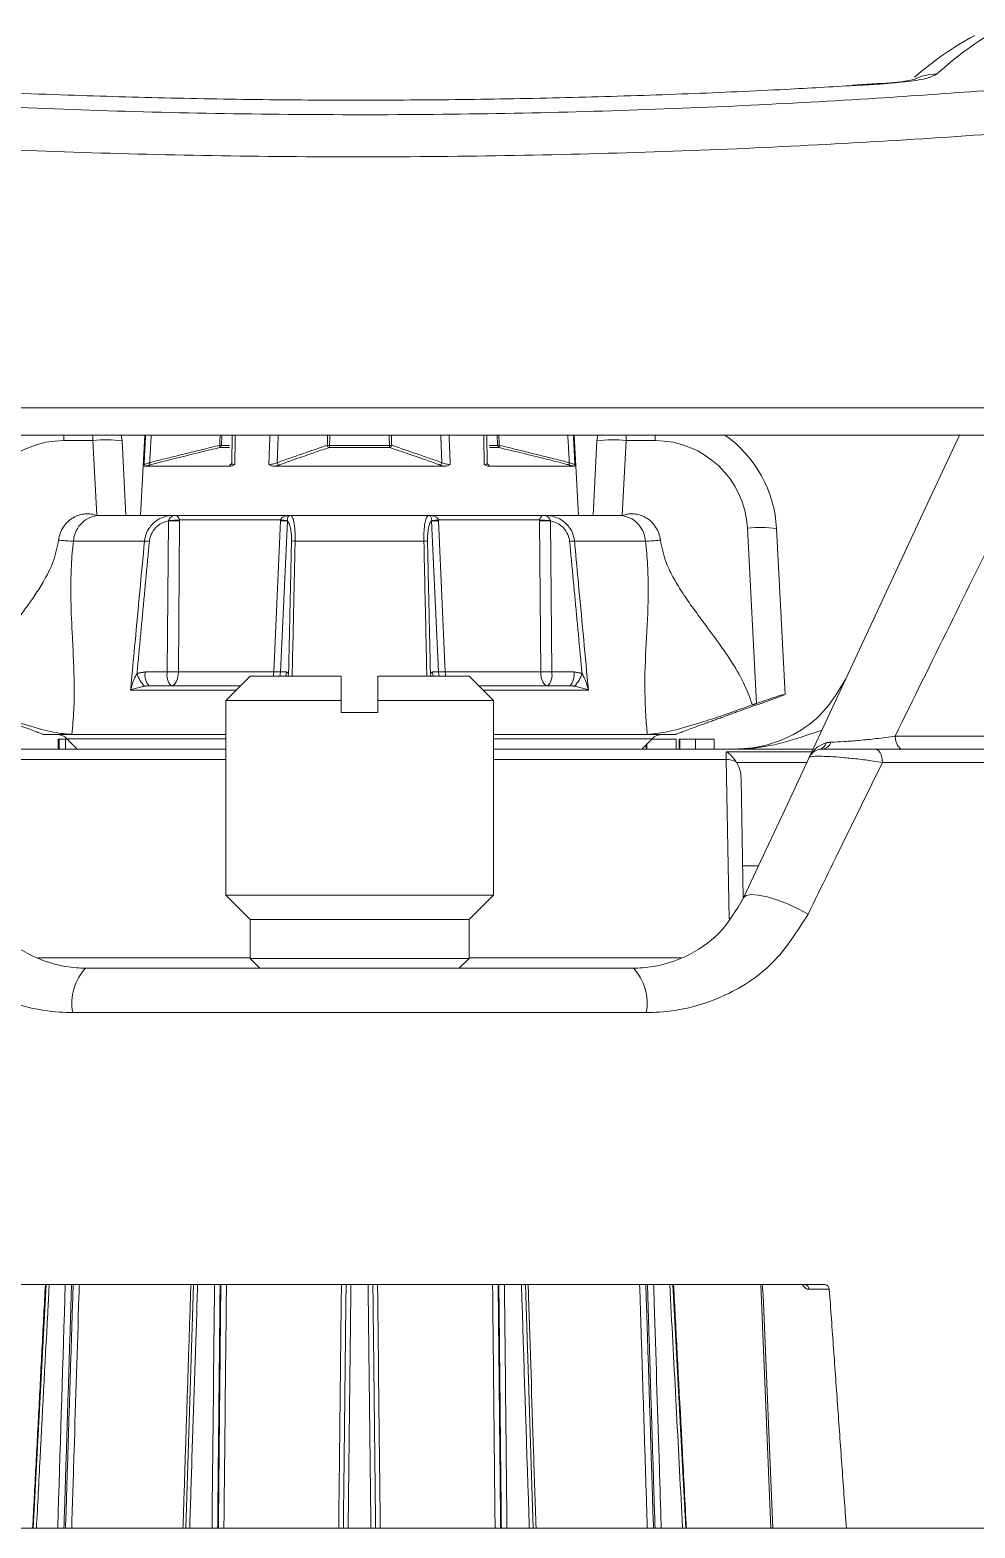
# Model space of a CAD drawing. Extents: x 2 to 136, y 1 to 99.
# Drawn here: x 56.519 to 58.461, y 96.263 to 99.34 of the extents above; entities that cross this region are included whole.
import ezdxf

# ---------------------------------------------------------------- set-up
doc = ezdxf.new("R2010")
doc.units = 0
doc.header["$MEASUREMENT"] = 0
doc.linetypes.add('SLD-Solid', pattern=[0])
doc.layers.add('OBJECT', color=7, linetype='CONTINUOUS')

msp = doc.modelspace()

# ---------------------------------------------------------------- linework, layer by layer
at = {"layer": 'OBJECT', "linetype": 'SLD-Solid', "lineweight": 15}
for p, q in [((58.2599, 99.2303), (58.2087, 99.2271)), ((58.2667, 99.2291), (58.26, 99.2297)), ((55.8463, 98.5643), (58.5474, 98.5643)), ((58.5242, 98.5082), (55.8695, 98.5082)), ((56.6744, 98.5082), (56.1346, 98.5082)), ((56.5889, 98.5082), (56.5889, 98.4968)), ((56.6484, 98.4968), (56.5889, 98.4968)), ((56.6484, 98.5082), (56.6484, 98.4968)), ((56.6565, 98.3428), (56.6484, 98.4968)), ((57.0626, 98.5082), (56.6744, 98.5082)), ((56.755, 98.5082), (56.7065, 98.5082)), ((56.7083, 98.4963), (56.7164, 98.3432)), ((56.755, 98.5082), (56.7464, 98.3432)), ((56.9347, 98.5082), (56.9338, 98.4502)), ((57.7193, 98.5082), (57.3311, 98.5082)), ((57.4589, 98.4502), (57.458, 98.5082)), ((57.6464, 98.3432), (57.6377, 98.5082)), ((57.6862, 98.5082), (57.6377, 98.5082)), ((57.6844, 98.4963), (57.6764, 98.3432)), ((58.2591, 98.5082), (57.7193, 98.5082)), ((57.7362, 98.3428), (57.7443, 98.4968)), ((57.7443, 98.5082), (57.7443, 98.4968)), ((57.7443, 98.4968), (57.8038, 98.4968)), ((57.8038, 98.5082), (57.8038, 98.4968)), ((58.303, 98.5082), (57.9469, 98.5082)), ((58.3967, 98.5082), (58.2951, 98.5082)), ((58.4692, 98.5082), (58.3301, 98.5082)), ((58.4291, 98.5082), (58.3838, 98.5082)), ((58.4291, 98.5082), (58.3967, 98.5082)), ((56.9293, 98.4823), (56.9091, 98.4823)), ((56.9127, 98.487), (56.9295, 98.487)), ((57.2586, 98.4823), (57.1341, 98.4823)), ((57.1348, 98.487), (57.2579, 98.487)), ((57.463, 98.487), (57.48, 98.487)), ((57.4836, 98.4823), (57.4636, 98.4823)), ((56.7547, 98.4441), (56.9307, 98.4441)), ((57.0203, 98.4441), (57.3724, 98.4441)), ((57.462, 98.4441), (57.638, 98.4441)), ((56.6635, 98.3432), (56.8106, 98.3432)), ((56.8106, 98.3432), (57.06, 98.3432)), ((57.06, 98.3432), (57.3327, 98.3432)), ((57.3327, 98.3432), (57.5822, 98.3432)), ((57.5822, 98.3432), (57.7293, 98.3432)), ((56.8013, 98.0216), (56.8036, 98.3321)), ((56.8264, 98.3321), (56.8241, 98.0216)), ((57.0342, 98.3337), (56.8263, 98.3337)), ((57.0201, 98.0216), (57.0341, 98.3321)), ((57.0481, 98.3321), (57.0341, 98.0216)), ((57.3586, 98.0216), (57.3446, 98.3321)), ((57.5664, 98.3337), (57.3585, 98.3337)), ((57.3586, 98.3321), (57.3726, 98.0216)), ((57.5687, 98.0216), (57.5664, 98.3321)), ((57.5891, 98.3321), (57.5914, 98.0216)), ((57.9936, 98.3168), (58.0124, 97.9569)), ((58.0714, 97.9751), (58.0535, 98.3163)), ((56.7546, 98.2905), (56.6083, 98.2905)), ((57.3287, 98.2905), (57.064, 98.2905)), ((57.7844, 98.2905), (57.6381, 98.2905)), ((56.7561, 98.0216), (56.8013, 98.0216)), ((57.0201, 98.0216), (56.8241, 98.0216)), ((56.9714, 98.0132), (56.9214, 97.9632)), ((56.9714, 98.0132), (57.1589, 98.0132)), ((57.0341, 98.0216), (57.0462, 98.0216)), ((57.2339, 98.0132), (57.4214, 98.0132)), ((57.3465, 98.0216), (57.3586, 98.0216)), ((57.5687, 98.0216), (57.3726, 98.0216)), ((57.4714, 97.9632), (57.4214, 98.0132)), ((57.5914, 98.0216), (57.6367, 98.0216)), ((56.9426, 97.9844), (56.7259, 97.9844)), ((56.7638, 97.9932), (56.9514, 97.9932)), ((57.4414, 97.9932), (57.6289, 97.9932)), ((57.6668, 97.9844), (57.4501, 97.9844)), ((58.0217, 97.957), (58.0677, 97.9737)), ((56.9214, 97.9632), (56.9214, 97.5632)), ((57.1589, 97.9632), (56.9214, 97.9632)), ((57.1589, 97.9632), (57.1589, 97.9382)), ((57.2339, 97.9382), (57.2339, 97.9632)), ((57.4714, 97.9632), (57.2339, 97.9632)), ((57.4714, 97.5632), (57.4714, 97.9632)), ((57.1589, 97.9382), (57.2339, 97.9382)), ((56.6053, 97.8932), (56.5464, 97.8932)), ((56.5774, 97.8832), (56.5774, 97.8632)), ((56.5789, 97.8832), (56.5774, 97.8832)), ((56.5921, 97.8832), (56.5789, 97.8832)), ((56.5789, 97.8832), (56.5789, 97.8632)), ((56.5921, 97.8832), (56.5921, 97.8632)), ((56.5964, 97.8832), (56.5921, 97.8832)), ((56.5951, 97.8844), (56.6164, 97.8632)), ((56.9214, 97.8844), (56.5951, 97.8844)), ((56.6053, 97.8932), (56.9214, 97.8932)), ((57.4714, 97.8932), (57.7874, 97.8932)), ((57.7976, 97.8844), (57.4714, 97.8844)), ((57.7764, 97.8632), (57.7976, 97.8844)), ((57.7874, 97.8932), (57.8464, 97.8932)), ((57.8468, 97.8832), (57.7964, 97.8832)), ((57.8468, 97.8832), (57.8468, 97.8632)), ((57.8534, 97.8832), (57.8534, 97.8632)), ((57.8547, 97.8832), (57.8534, 97.8832)), ((57.8547, 97.8832), (57.8547, 97.8632)), ((57.8866, 97.8832), (57.8866, 97.8632)), ((57.9249, 97.8832), (57.9249, 97.8632)), ((58.2971, 97.8895), (59.0422, 97.8895)), ((56.2643, 97.8632), (56.9214, 97.8632)), ((57.4714, 97.8632), (58.1284, 97.8632)), ((57.7778, 97.8647), (57.7778, 97.8632)), ((57.7858, 97.8726), (57.7858, 97.8632)), ((57.7871, 97.8739), (57.7871, 97.8632)), ((57.9499, 97.8632), (58.1284, 97.8632)), ((57.9499, 97.8632), (58.1284, 97.8632)), ((57.9499, 97.8632), (58.1284, 97.8632)), ((57.95, 97.8577), (58.1258, 97.8577)), ((58.2564, 97.8632), (59.0711, 97.8632)), ((56.9214, 97.8418), (56.4426, 97.8418)), ((57.9501, 97.8418), (57.4714, 97.8418)), ((57.9558, 97.5148), (57.9501, 97.8418)), ((58.1154, 97.8354), (57.9715, 97.8354)), ((59.1123, 97.8358), (58.2712, 97.8358)), ((57.9805, 97.8024), (57.9848, 97.556)), ((57.9836, 97.6232), (58.0164, 97.6232)), ((56.9214, 97.5632), (56.9714, 97.5132)), ((57.1964, 97.5632), (56.9214, 97.5632)), ((57.4714, 97.5632), (57.1964, 97.5632)), ((57.4214, 97.5132), (57.4714, 97.5632)), ((56.9714, 97.5132), (56.9714, 97.4332)), ((57.1964, 97.5132), (56.9714, 97.5132)), ((57.4214, 97.5132), (57.1964, 97.5132)), ((57.4214, 97.4332), (57.4214, 97.5132)), ((56.5355, 97.4346), (56.9714, 97.4346)), ((56.9714, 97.4332), (56.9914, 97.4132)), ((56.9714, 97.4332), (57.1964, 97.4332)), ((57.1964, 97.4332), (57.4214, 97.4332)), ((57.4014, 97.4132), (57.4214, 97.4332)), ((57.4214, 97.4346), (57.8572, 97.4346)), ((56.6335, 97.4132), (57.7593, 97.4132)), ((57.7857, 97.3219), (56.607, 97.3219)), ((56.2405, 96.7632), (58.1523, 96.7632)), ((56.5522, 96.7632), (56.5259, 96.2632)), ((56.8555, 96.7632), (56.8393, 96.2632)), ((57.5534, 96.2632), (57.5372, 96.7632)), ((57.8668, 96.2632), (57.8405, 96.7632)), ((58.021, 96.7632), (58.0419, 96.2632)), ((58.0259, 96.7421), (58.0459, 96.2632)), ((58.1618, 96.7535), (58.1199, 96.7535)), ((56.1959, 96.2632), (56.9885, 96.2632)), ((57.011, 96.2632), (57.0184, 96.2632)), ((57.3743, 96.2632), (57.0184, 96.2632)), ((57.3743, 96.2632), (57.3817, 96.2632)), ((57.4042, 96.2632), (58.1969, 96.2632)), ((58.1969, 96.2632), (58.1908, 96.2632)), ((58.4992, 96.2632), (58.1969, 96.2632))]:
    msp.add_line(p, q, dxfattribs=at)
at = {"layer": 'OBJECT', "linetype": 'SLD-Solid', "lineweight": 15, "flags": 128}
for points in [[(58.2798, 99.2312), (58.2796, 99.2311), (58.26, 99.2299)], [(56.7065, 98.5082), (56.7067, 98.5076), (56.7083, 98.4963)], [(57.6862, 98.5082), (57.686, 98.5076), (57.6844, 98.4963)], [(58.1203, 97.8459), (58.2333, 98.0881), (58.3389, 98.3147), (58.4291, 98.5082)], [(56.9336, 98.4502), (56.9337, 98.4492), (56.9332, 98.4482), (56.9329, 98.4479), (56.933, 98.4479)], [(57.4597, 98.4479), (57.4598, 98.4479), (57.4594, 98.4484), (57.4589, 98.4499), (57.459, 98.4502)], [(56.8241, 98.0216), (56.8236, 98.016), (56.8227, 98.0106), (56.8213, 98.0057), (56.8194, 98.0014), (56.8172, 97.9979), (56.8146, 97.9953), (56.8119, 97.9937), (56.8091, 97.9932)], [(57.0193, 98.0132), (57.0197, 98.016), (57.0201, 98.0216)], [(57.0325, 98.0132), (57.0333, 98.016), (57.0341, 98.0216)], [(57.0446, 98.0132), (57.0454, 98.016), (57.0462, 98.0216)], [(57.0493, 98.0132), (57.0496, 98.014), (57.0506, 98.0186)], [(57.3421, 98.0186), (57.3431, 98.014), (57.3434, 98.0132)], [(57.3465, 98.0216), (57.3473, 98.016), (57.3481, 98.0132)], [(57.3586, 98.0216), (57.3594, 98.016), (57.3602, 98.0132)], [(57.3726, 98.0216), (57.373, 98.016), (57.3734, 98.0132)], [(57.5836, 97.9932), (57.5808, 97.9937), (57.5781, 97.9953), (57.5755, 97.9979), (57.5733, 98.0014), (57.5714, 98.0057), (57.57, 98.0106), (57.5691, 98.016), (57.5687, 98.0216)], [(58.0677, 97.9737), (58.0697, 97.9745), (58.0709, 97.9749), (58.0714, 97.9751)], [(58.2971, 97.8895), (58.2977, 97.8842), (58.2988, 97.8792), (58.3003, 97.8747), (58.3022, 97.8707), (58.3045, 97.8675), (58.3071, 97.8651), (58.3098, 97.8637), (58.3126, 97.8632)], [(57.9501, 97.8418), (57.9501, 97.8481), (57.95, 97.8534), (57.95, 97.8577)], [(58.2564, 97.8632), (58.2591, 97.8627), (58.2617, 97.8611), (58.2642, 97.8587), (58.2664, 97.8553), (58.2682, 97.8512), (58.2697, 97.8465), (58.2707, 97.8413), (58.2712, 97.8358)], [(57.9858, 97.5575), (58.0314, 97.6553), (58.0763, 97.7514), (58.1203, 97.8459)], [(57.9858, 97.5575), (57.9912, 97.5622), (58.0014, 97.5641), (58.0159, 97.5633), (58.0339, 97.5597), (58.0543, 97.5536), (58.076, 97.5452), (58.0977, 97.5352), (58.1182, 97.524)]]:
    msp.add_lwpolyline(points, dxfattribs=at)
at = {"layer": 'OBJECT', "linetype": 'SLD-Solid', "lineweight": 15}
for centre, radius, start, end in [((58.7658, 98.7586), 0.6467, 118.0984, 131.5112), ((58.2651, 99.561), 0.3302, 272.5588, 282.9724), ((58.3806, 99.1514), 0.0978, 88.9709, 115.5907), ((56.5889, 98.3068), 0.19, 90, 177), ((56.6762, 98.2502), 0.2482, 82.5677, 96.4326), ((57.7165, 98.2502), 0.2482, 83.5674, 97.4323), ((57.8038, 98.3068), 0.19, 3, 90), ((57.8038, 98.3032), 0.25, 3, 55.0848), ((56.9023, 98.3141), 0.1732, 86.5865, 87.7589), ((56.9027, 98.4847), 0.00684, 339.5746, 20.9099), ((56.9077, 98.4871), 0.00495, 286.8197, 358.9979), ((57.1358, 98.4877), 0.00561, 185.227, 252.085), ((57.1376, 98.6227), 0.1358, 266.8592, 268.813), ((57.1245, 98.4863), 0.0103, 337.4977, 3.8789), ((57.2551, 98.6227), 0.1358, 271.187, 273.1408), ((57.2682, 98.4863), 0.0103, 176.1211, 202.5023), ((57.2569, 98.4877), 0.00561, 287.915, 354.773), ((57.4904, 98.3141), 0.1732, 92.2411, 93.4135), ((57.485, 98.4871), 0.00495, 181.0021, 253.1803), ((57.49, 98.4847), 0.00684, 159.0901, 200.4254), ((56.7594, 98.4491), 0.00629, 338.2779, 23.4505), ((56.93, 98.4512), 0.00444, 275.2915, 312.2269), ((57.0327, 98.4521), 0.0056, 185.8631, 254.623), ((57.36, 98.4521), 0.0056, 285.377, 354.1369), ((57.4627, 98.4512), 0.00444, 226.8191, 264.7026), ((57.6333, 98.4491), 0.00629, 156.5495, 201.7221), ((56.8158, 98.3533), 0.0101, 268.8588, 271.6824), ((57.5769, 98.3533), 0.0101, 268.3176, 271.1412), ((56.815, 98.8307), 0.4987, 268.694, 271.306), ((56.7982, 98.67), 0.3374, 270.965, 274.786), ((57.0411, 98.5097), 0.1777, 267.7486, 272.2514), ((57.1074, 99.1443), 0.8138, 264.8413, 265.8172), ((57.3516, 98.5097), 0.1777, 267.7486, 272.2514), ((57.2853, 99.1443), 0.8138, 274.1828, 275.1587), ((57.5945, 98.67), 0.3374, 265.214, 269.035), ((57.5777, 98.8307), 0.4987, 268.694, 271.306), ((58.0214, 98.0702), 0.2481, 82.5653, 96.435), ((56.7524, 98.1888), 0.1017, 83.1836, 88.7644), ((57.0628, 98.2629), 0.0277, 87.5352, 103.1106), ((57.3299, 98.2629), 0.0277, 76.8894, 92.4648), ((57.6403, 98.1888), 0.1017, 91.2356, 96.8164), ((56.793, 98.0332), 0.0558, 195.0831, 226.8157), ((56.789, 98.0153), 0.0335, 169.1584, 221.3534), ((56.8342, 98.0153), 0.0335, 169.158, 221.3537), ((56.8127, 98.5194), 0.4979, 268.692, 271.308), ((57.0271, 98.1989), 0.1774, 267.7452, 272.2548), ((57.3656, 98.1989), 0.1774, 267.7452, 272.2548), ((57.58, 98.5194), 0.4979, 268.692, 271.308), ((57.5585, 98.0153), 0.0335, 318.6463, 10.842), ((57.6038, 98.0153), 0.0335, 318.6466, 10.8416), ((57.5997, 98.0332), 0.0558, 313.1843, 344.9169), ((56.5739, 97.8632), 0.03, 45, 90), ((57.8188, 97.8632), 0.03, 90, 135), ((58.1475, 97.8332), 0.03, 101.1652, 155), ((58.1367, 97.8812), 0.0193, 284.9305, 344.7023), ((58.1462, 97.8828), 0.0197, 276.6553, 344.1153), ((57.9512, 97.8017), 0.0401, 61.0809, 91.5769), ((56.7107, 97.3413), 0.1055, 137.0584, 190.5899), ((57.682, 97.3413), 0.1055, 349.4101, 42.9416), ((58.1106, 96.7539), 0.00936, 357.7642, 85.7584)]:
    msp.add_arc(centre, radius, start, end, dxfattribs=at)
for centre, major_axis, ratio, start_param, end_param in [((56.5245, 82.0062), (2.1689, 17.375), 0.120232, 0.085393, 0.139261), ((57.9505, 97.8019), (-0.0008, 0.0477), 0.62936, 4.712775, 5.481253)]:
    msp.add_ellipse(centre, major_axis=major_axis, ratio=ratio, start_param=start_param, end_param=end_param, dxfattribs=at)
for points, knots in [([(55.7052, 99.2328), (55.7892, 99.2257), (55.9576, 99.2114), (56.2304, 99.1935), (56.5141, 99.1792), (56.8072, 99.1698), (57.1053, 99.1655), (57.4034, 99.1664), (57.6975, 99.1728), (57.9843, 99.184), (58.2458, 99.1985), (58.4816, 99.2151), (58.6195, 99.2269), (58.6885, 99.2328)], [0, 0, 0, 0, 0.094108, 0.188508, 0.282606, 0.376776, 0.471253, 0.56542, 0.658464, 0.751806, 0.844857, 0.922428, 1, 1, 1, 1]), ([(58.2667, 99.2291), (58.2864, 99.2306), (58.3258, 99.2337), (58.367, 99.2411), (58.3773, 99.2465), (58.3824, 99.2492)], [0, 0, 0, 0, 0.337926, 0.67584, 1, 1, 1, 1]), ([(58.214, 99.2261), (58.167, 99.2234), (58.0556, 99.2169), (57.8704, 99.2087), (57.6611, 99.2018), (57.4482, 99.1974), (57.2355, 99.1956), (57.0226, 99.1964), (56.8089, 99.1999), (56.586, 99.2063), (56.3782, 99.2148), (56.2464, 99.2224), (56.1908, 99.2256)], [0, 0, 0, 0, 0.073735, 0.174905, 0.279004, 0.383102, 0.484278, 0.585454, 0.689583, 0.793713, 0.912817, 1, 1, 1, 1]), ([(58.7431, 99.1459), (58.6552, 99.1387), (58.4793, 99.1244), (58.1944, 99.1065), (57.8982, 99.0923), (57.5924, 99.0831), (57.2816, 99.0789), (56.9707, 99.08), (56.664, 99.0866), (56.365, 99.098), (56.0962, 99.1126), (55.8572, 99.1288), (55.7195, 99.1402), (55.6507, 99.1459)], [0, 0, 0, 0, 0.094729, 0.189754, 0.284474, 0.379253, 0.474339, 0.569114, 0.662863, 0.756911, 0.850666, 0.925332, 1, 1, 1, 1]), ([(56.7537, 98.4478), (56.7541, 98.4565), (56.7552, 98.4767), (56.7563, 98.4968), (56.7569, 98.5082)], [0, 0, 0, 0, 0.435694, 1, 1, 1, 1]), ([(57.0099, 98.4478), (57.0103, 98.4565), (57.0111, 98.4767), (57.0118, 98.4968), (57.0123, 98.5082)], [0, 0, 0, 0, 0.435694, 1, 1, 1, 1]), ([(57.1616, 98.5082), (57.1605, 98.5082), (57.1581, 98.5082), (57.1399, 98.5082), (57.113, 98.5082), (57.0854, 98.5082), (57.0682, 98.5082), (57.0626, 98.5082)], [0, 0, 0, 0, 0.224518, 0.449077, 0.672569, 0.894408, 1, 1, 1, 1]), ([(57.3311, 98.5082), (57.3195, 98.5082), (57.2962, 98.5082), (57.2659, 98.5082), (57.2437, 98.5082), (57.2333, 98.5082), (57.2324, 98.5082), (57.2321, 98.5082)], [0, 0, 0, 0, 0.22061, 0.441204, 0.6623, 0.88484, 1, 1, 1, 1]), ([(57.2579, 98.487), (57.2578, 98.4903), (57.2576, 98.4974), (57.2574, 98.5044), (57.2573, 98.5082)], [0, 0, 0, 0, 0.471252, 1, 1, 1, 1]), ([(57.4526, 98.4478), (57.4525, 98.4565), (57.4522, 98.4767), (57.4519, 98.4968), (57.4517, 98.5082)], [0, 0, 0, 0, 0.435694, 1, 1, 1, 1]), ([(57.48, 98.487), (57.4799, 98.4903), (57.4796, 98.4974), (57.4794, 98.5044), (57.4792, 98.5082)], [0, 0, 0, 0, 0.471252, 1, 1, 1, 1]), ([(58.3301, 98.5082), (58.3181, 98.5082), (58.2938, 98.5082), (58.2708, 98.5082), (58.2591, 98.5082)], [0, 0, 0, 0, 0.49412, 1, 1, 1, 1]), ([(58.5956, 98.4944), (58.5697, 98.4421), (58.5085, 98.3182), (58.409, 98.1166), (58.3344, 97.9653), (58.2971, 97.8895)], [0, 0, 0, 0, 0.267535, 0.633326, 1, 1, 1, 1]), ([(56.9091, 98.4823), (56.906, 98.4816), (56.8902, 98.4779), (56.8422, 98.4663), (56.7974, 98.4549), (56.7653, 98.4467)], [0, 0, 0, 0, 0.065601, 0.328015, 1, 1, 1, 1]), ([(57.1341, 98.4823), (57.1318, 98.4816), (57.1205, 98.4779), (57.0862, 98.4663), (57.0543, 98.4549), (57.0313, 98.4467)], [0, 0, 0, 0, 0.065602, 0.328015, 1, 1, 1, 1]), ([(57.3615, 98.4467), (57.3592, 98.4475), (57.348, 98.4516), (57.3138, 98.4638), (57.2817, 98.4746), (57.2586, 98.4823)], [0, 0, 0, 0, 0.065603, 0.328016, 1, 1, 1, 1]), ([(57.6274, 98.4467), (57.6243, 98.4475), (57.6086, 98.4516), (57.5607, 98.4638), (57.5158, 98.4746), (57.4836, 98.4823)], [0, 0, 0, 0, 0.065604, 0.328016, 1, 1, 1, 1]), ([(56.7537, 98.4478), (56.7538, 98.4478), (56.7542, 98.4479), (56.7563, 98.4485), (56.7598, 98.4497), (56.7631, 98.4508), (56.7649, 98.4515), (56.7652, 98.4516)], [0, 0, 0, 0, 0.164479, 0.417758, 0.679381, 0.954768, 1, 1, 1, 1]), ([(56.7547, 98.4441), (56.7545, 98.4443), (56.7541, 98.4447), (56.7538, 98.4466), (56.7537, 98.4477), (56.7537, 98.4478)], [0, 0, 0, 0, 0.417922, 0.98707, 1, 1, 1, 1]), ([(56.7653, 98.4467), (56.7649, 98.4466), (56.7624, 98.446), (56.7585, 98.445), (56.7558, 98.4444), (56.7547, 98.4441)], [0, 0, 0, 0, 0.086622, 0.616352, 1, 1, 1, 1]), ([(56.9307, 98.4441), (56.9305, 98.4442), (56.9296, 98.4447), (56.9293, 98.4456), (56.9301, 98.4464), (56.9304, 98.4467)], [0, 0, 0, 0, 0.165829, 0.685381, 1, 1, 1, 1]), ([(56.9304, 98.4467), (56.9313, 98.4475), (56.9324, 98.4485), (56.9335, 98.4495), (56.9337, 98.4497)], [0, 0, 0, 0, 0.819039, 1, 1, 1, 1]), ([(56.9401, 98.4478), (56.9401, 98.4477), (56.9384, 98.4466), (56.9353, 98.4447), (56.9321, 98.4443), (56.9307, 98.4441)], [0, 0, 0, 0, 0.012924, 0.582055, 1, 1, 1, 1]), ([(56.9339, 98.4502), (56.934, 98.4498), (56.934, 98.449), (56.9358, 98.4481), (56.9382, 98.4478), (56.9398, 98.4478), (56.9401, 98.4478)], [0, 0, 0, 0, 0.262461, 0.597154, 0.925255, 1, 1, 1, 1]), ([(57.0099, 98.4478), (57.0109, 98.4478), (57.0134, 98.4479), (57.0178, 98.4485), (57.0226, 98.4497), (57.0256, 98.4508), (57.027, 98.4515), (57.0272, 98.4516)], [0, 0, 0, 0, 0.164481, 0.417754, 0.679386, 0.954769, 1, 1, 1, 1]), ([(57.0203, 98.4441), (57.0187, 98.4443), (57.0151, 98.4447), (57.0118, 98.4466), (57.01, 98.4477), (57.0099, 98.4478)], [0, 0, 0, 0, 0.417945, 0.987083, 1, 1, 1, 1]), ([(57.0313, 98.4467), (57.031, 98.4466), (57.0292, 98.446), (57.0256, 98.445), (57.0219, 98.4444), (57.0203, 98.4441)], [0, 0, 0, 0, 0.086632, 0.616355, 1, 1, 1, 1]), ([(57.3724, 98.4441), (57.3708, 98.4444), (57.3671, 98.445), (57.3635, 98.446), (57.3617, 98.4466), (57.3615, 98.4467)], [0, 0, 0, 0, 0.383645, 0.913368, 1, 1, 1, 1]), ([(57.3655, 98.4516), (57.3657, 98.4515), (57.3671, 98.4508), (57.3701, 98.4497), (57.3749, 98.4485), (57.3793, 98.4479), (57.3818, 98.4478), (57.3828, 98.4478)], [0, 0, 0, 0, 0.045231, 0.320614, 0.582246, 0.835519, 1, 1, 1, 1]), ([(57.3828, 98.4478), (57.3828, 98.4477), (57.3809, 98.4466), (57.3776, 98.4447), (57.374, 98.4443), (57.3724, 98.4441)], [0, 0, 0, 0, 0.012917, 0.582055, 1, 1, 1, 1]), ([(57.4526, 98.4478), (57.4534, 98.4478), (57.4555, 98.4479), (57.4579, 98.4485), (57.4591, 98.4494), (57.4588, 98.4501), (57.4588, 98.4502)], [0, 0, 0, 0, 0.204135, 0.558391, 0.929637, 1, 1, 1, 1]), ([(57.462, 98.4441), (57.4606, 98.4443), (57.4574, 98.4447), (57.4543, 98.4466), (57.4526, 98.4477), (57.4526, 98.4478)], [0, 0, 0, 0, 0.417945, 0.987076, 1, 1, 1, 1]), ([(57.4623, 98.4467), (57.4628, 98.4462), (57.4636, 98.4452), (57.4625, 98.4444), (57.462, 98.4441)], [0, 0, 0, 0, 0.552194, 1, 1, 1, 1]), ([(57.638, 98.4441), (57.6369, 98.4444), (57.6342, 98.445), (57.6303, 98.446), (57.6278, 98.4466), (57.6274, 98.4467)], [0, 0, 0, 0, 0.383648, 0.913378, 1, 1, 1, 1]), ([(57.6275, 98.4516), (57.6278, 98.4515), (57.6296, 98.4508), (57.6329, 98.4497), (57.6364, 98.4485), (57.6385, 98.4479), (57.6389, 98.4478), (57.639, 98.4478)], [0, 0, 0, 0, 0.045232, 0.320619, 0.582242, 0.835521, 1, 1, 1, 1]), ([(57.639, 98.4478), (57.639, 98.4477), (57.6389, 98.4466), (57.6387, 98.4447), (57.6382, 98.4443), (57.638, 98.4441)], [0, 0, 0, 0, 0.01293, 0.582078, 1, 1, 1, 1]), ([(56.578, 98.2924), (56.5789, 98.2971), (56.5806, 98.3067), (56.5873, 98.3195), (56.5964, 98.3304), (56.6075, 98.3387), (56.6198, 98.3443), (56.6324, 98.3466), (56.645, 98.3465), (56.6527, 98.344), (56.6565, 98.3428)], [0, 0, 0, 0, 0.134539, 0.269903, 0.400285, 0.530276, 0.653313, 0.775196, 0.888139, 1, 1, 1, 1]), ([(56.6565, 98.3428), (56.6499, 98.3412), (56.6373, 98.3381), (56.6223, 98.3253), (56.6119, 98.3092), (56.6095, 98.2966), (56.6083, 98.2905)], [0, 0, 0, 0, 0.279795, 0.528307, 0.773253, 1, 1, 1, 1]), ([(56.7546, 98.2905), (56.7549, 98.2928), (56.7561, 98.3019), (56.763, 98.3178), (56.7793, 98.3343), (56.7983, 98.342), (56.8109, 98.3432), (56.8153, 98.3432), (56.8156, 98.3432)], [0, 0, 0, 0, 0.07621, 0.30172, 0.561177, 0.846481, 0.991698, 1, 1, 1, 1]), ([(56.8039, 98.3326), (56.8044, 98.3336), (56.8056, 98.336), (56.8082, 98.3392), (56.8113, 98.3419), (56.8139, 98.3429), (56.8156, 98.3431), (56.8159, 98.3432), (56.8159, 98.3432), (56.8159, 98.3432), (56.8158, 98.3432), (56.8158, 98.3432), (56.8157, 98.3432), (56.8156, 98.3432), (56.8156, 98.3432)], [0, 0, 0, 0, 0.153506, 0.380159, 0.626294, 0.875657, 0.967794, 0.976808, 0.980962, 0.984132, 0.987396, 0.990545, 0.996552, 1, 1, 1, 1]), ([(56.8148, 98.3432), (56.8138, 98.3432), (56.8123, 98.3432), (56.8109, 98.3432), (56.8106, 98.3432)], [0, 0, 0, 0, 0.740635, 1, 1, 1, 1]), ([(56.8106, 98.3432), (56.8109, 98.3432), (56.8127, 98.3432), (56.8146, 98.3432), (56.8161, 98.3432)], [0, 0, 0, 0, 0.18601, 1, 1, 1, 1]), ([(56.8161, 98.3432), (56.8162, 98.3432), (56.8165, 98.3432), (56.8169, 98.3432), (56.8178, 98.3432), (56.8193, 98.343), (56.8214, 98.342), (56.8236, 98.3397), (56.8254, 98.3369), (56.8261, 98.3346), (56.8263, 98.3337)], [0, 0, 0, 0, 0.020892, 0.038907, 0.075404, 0.191559, 0.449115, 0.682571, 0.877733, 1, 1, 1, 1]), ([(57.0342, 98.3337), (57.0346, 98.3346), (57.0356, 98.3369), (57.0391, 98.3397), (57.044, 98.342), (57.0487, 98.343), (57.052, 98.3432), (57.0533, 98.3432), (57.0539, 98.3432), (57.0541, 98.3432), (57.0543, 98.3432)], [0, 0, 0, 0, 0.12227, 0.317429, 0.550882, 0.808433, 0.924594, 0.96109, 0.979104, 1, 1, 1, 1]), ([(57.054, 98.3432), (57.0539, 98.3432), (57.0539, 98.3432), (57.0538, 98.3432), (57.0537, 98.3432), (57.0536, 98.3432), (57.0535, 98.3432), (57.0532, 98.3432), (57.0525, 98.3431), (57.051, 98.3424), (57.0492, 98.3401), (57.0481, 98.3364), (57.048, 98.3336), (57.048, 98.3326)], [0, 0, 0, 0, 0.006253, 0.010875, 0.014165, 0.017467, 0.021804, 0.032031, 0.073939, 0.240402, 0.56958, 0.838899, 1, 1, 1, 1]), ([(57.054, 98.3432), (57.054, 98.3432), (57.0549, 98.3432), (57.0573, 98.342), (57.0608, 98.3343), (57.0635, 98.3178), (57.0642, 98.3019), (57.0641, 98.2928), (57.064, 98.2905)], [0, 0, 0, 0, 0.008302, 0.15352, 0.438824, 0.698281, 0.92379, 1, 1, 1, 1]), ([(57.06, 98.3432), (57.0595, 98.3432), (57.0576, 98.3432), (57.0556, 98.3432), (57.0541, 98.3432)], [0, 0, 0, 0, 0.226272, 1, 1, 1, 1]), ([(57.0543, 98.3432), (57.0558, 98.3432), (57.0577, 98.3432), (57.0596, 98.3432), (57.06, 98.3432)], [0, 0, 0, 0, 0.813965, 1, 1, 1, 1]), ([(57.3287, 98.2905), (57.3287, 98.2965), (57.3286, 98.3086), (57.3301, 98.324), (57.3326, 98.3358), (57.3356, 98.342), (57.3378, 98.3432), (57.3387, 98.3432), (57.3388, 98.3432)], [0, 0, 0, 0, 0.200873, 0.400023, 0.605989, 0.832569, 0.991709, 1, 1, 1, 1]), ([(57.3386, 98.3432), (57.3371, 98.3432), (57.3351, 98.3432), (57.3332, 98.3432), (57.3327, 98.3432)], [0, 0, 0, 0, 0.773755, 1, 1, 1, 1]), ([(57.3327, 98.3432), (57.3331, 98.3432), (57.335, 98.3432), (57.3369, 98.3432), (57.3384, 98.3432)], [0, 0, 0, 0, 0.186035, 1, 1, 1, 1]), ([(57.3384, 98.3432), (57.3386, 98.3432), (57.3388, 98.3432), (57.3394, 98.3432), (57.3407, 98.3432), (57.344, 98.343), (57.3487, 98.342), (57.3536, 98.3397), (57.3571, 98.3369), (57.3581, 98.3346), (57.3585, 98.3337)], [0, 0, 0, 0, 0.020896, 0.03891, 0.075406, 0.191567, 0.449118, 0.682571, 0.87773, 1, 1, 1, 1]), ([(57.3447, 98.3326), (57.3447, 98.3336), (57.3447, 98.336), (57.3438, 98.3392), (57.3423, 98.3419), (57.3407, 98.3429), (57.3398, 98.3431), (57.3392, 98.3432), (57.3391, 98.3432), (57.3391, 98.3432), (57.339, 98.3432), (57.3389, 98.3432), (57.3388, 98.3432), (57.3388, 98.3432), (57.3388, 98.3432)], [0, 0, 0, 0, 0.153507, 0.380158, 0.626289, 0.875661, 0.967793, 0.976809, 0.980956, 0.984134, 0.9874, 0.990543, 0.996551, 1, 1, 1, 1]), ([(57.5664, 98.3337), (57.5666, 98.3346), (57.5673, 98.3369), (57.5691, 98.3397), (57.5713, 98.342), (57.5734, 98.343), (57.5749, 98.3432), (57.5758, 98.3432), (57.5762, 98.3432), (57.5765, 98.3432), (57.5766, 98.3432)], [0, 0, 0, 0, 0.122267, 0.317429, 0.550885, 0.808441, 0.924596, 0.961093, 0.979108, 1, 1, 1, 1]), ([(57.5766, 98.3432), (57.5781, 98.3432), (57.58, 98.3432), (57.5818, 98.3432), (57.5822, 98.3432)], [0, 0, 0, 0, 0.81399, 1, 1, 1, 1]), ([(57.5771, 98.3432), (57.5771, 98.3432), (57.577, 98.3432), (57.5769, 98.3432), (57.5768, 98.3432), (57.5768, 98.3432), (57.5768, 98.3432), (57.5769, 98.3432), (57.5779, 98.3431), (57.5803, 98.3424), (57.5838, 98.3401), (57.5869, 98.3364), (57.5883, 98.3336), (57.5888, 98.3326)], [0, 0, 0, 0, 0.006249, 0.010876, 0.014164, 0.01747, 0.021798, 0.032029, 0.07394, 0.240392, 0.569577, 0.8389, 1, 1, 1, 1]), ([(57.5771, 98.3432), (57.5774, 98.3432), (57.5818, 98.3432), (57.5944, 98.342), (57.6134, 98.3343), (57.6297, 98.3178), (57.6366, 98.3019), (57.6378, 98.2928), (57.6381, 98.2905)], [0, 0, 0, 0, 0.008302, 0.153519, 0.438823, 0.69828, 0.92379, 1, 1, 1, 1]), ([(57.5822, 98.3432), (57.5818, 98.3432), (57.5804, 98.3432), (57.5789, 98.3432), (57.5779, 98.3432)], [0, 0, 0, 0, 0.259365, 1, 1, 1, 1]), ([(57.7362, 98.3428), (57.7401, 98.344), (57.7478, 98.3465), (57.7603, 98.3466), (57.773, 98.3442), (57.7853, 98.3386), (57.7964, 98.3304), (57.8054, 98.3194), (57.8121, 98.3066), (57.8138, 98.2971), (57.8147, 98.2924)], [0, 0, 0, 0, 0.112477, 0.225057, 0.347499, 0.470284, 0.600653, 0.730921, 0.866005, 1, 1, 1, 1]), ([(57.7844, 98.2905), (57.7832, 98.2964), (57.7808, 98.3092), (57.7705, 98.3251), (57.7554, 98.3381), (57.743, 98.3411), (57.7362, 98.3428)], [0, 0, 0, 0, 0.221256, 0.475946, 0.713882, 1, 1, 1, 1]), ([(56.8036, 98.3321), (56.7976, 98.3301), (56.7854, 98.326), (56.7718, 98.3126), (56.7658, 98.2993), (56.7647, 98.2917), (56.7645, 98.2898)], [0, 0, 0, 0, 0.31159, 0.631939, 0.907256, 1, 1, 1, 1]), ([(57.0566, 98.2898), (57.0566, 98.2917), (57.0567, 98.2993), (57.0557, 98.3126), (57.0527, 98.326), (57.0496, 98.3301), (57.0481, 98.3321)], [0, 0, 0, 0, 0.092744, 0.368059, 0.68841, 1, 1, 1, 1]), ([(57.3446, 98.3321), (57.3434, 98.3306), (57.3409, 98.3274), (57.3381, 98.3177), (57.3362, 98.3049), (57.3362, 98.2949), (57.3361, 98.2898)], [0, 0, 0, 0, 0.255732, 0.511066, 0.755323, 1, 1, 1, 1]), ([(57.6282, 98.2898), (57.628, 98.2917), (57.6269, 98.2993), (57.6209, 98.3126), (57.6073, 98.326), (57.5951, 98.3301), (57.5891, 98.3321)], [0, 0, 0, 0, 0.092744, 0.368061, 0.68841, 1, 1, 1, 1]), ([(56.3887, 97.9539), (56.396, 97.9726), (56.4114, 98.0122), (56.4477, 98.0673), (56.4823, 98.114), (56.5099, 98.1513), (56.5294, 98.1789), (56.5491, 98.2103), (56.5688, 98.2472), (56.575, 98.2776), (56.578, 98.2924)], [0, 0, 0, 0, 0.15382, 0.32546, 0.503781, 0.600006, 0.681858, 0.763121, 0.884544, 1, 1, 1, 1]), ([(56.6083, 98.2905), (56.6073, 98.2904), (56.6051, 98.2902), (56.5978, 98.2906), (56.5884, 98.2913), (56.5814, 98.292), (56.578, 98.2924)], [0, 0, 0, 0, 0.242682, 0.499999, 0.757312, 1, 1, 1, 1]), ([(56.6083, 98.2905), (56.6075, 98.2824), (56.6058, 98.2655), (56.6031, 98.2242), (56.6027, 98.1663), (56.6058, 98.1016), (56.6088, 98.0428), (56.6103, 97.9931), (56.6099, 97.9439), (56.6068, 97.91), (56.6053, 97.8932)], [0, 0, 0, 0, 0.057193, 0.119846, 0.300985, 0.506489, 0.64207, 0.760177, 0.881304, 1, 1, 1, 1]), ([(56.7259, 97.9844), (56.7265, 97.991), (56.7296, 98.0241), (56.7392, 98.1261), (56.7481, 98.2215), (56.7546, 98.2905)], [0, 0, 0, 0, 0.064852, 0.324259, 1, 1, 1, 1]), ([(57.064, 98.2905), (57.0639, 98.2839), (57.0632, 98.2508), (57.0612, 98.1584), (57.0593, 98.0725), (57.058, 98.0132)], [0, 0, 0, 0, 0.071581, 0.357911, 1, 1, 1, 1]), ([(57.3347, 98.0132), (57.3342, 98.0367), (57.3322, 98.1291), (57.3302, 98.2215), (57.3287, 98.2905)], [0, 0, 0, 0, 0.254125, 1, 1, 1, 1]), ([(57.6381, 98.2905), (57.6387, 98.2839), (57.6418, 98.2508), (57.6514, 98.1488), (57.6604, 98.0533), (57.6668, 97.9844)], [0, 0, 0, 0, 0.06485, 0.324257, 1, 1, 1, 1]), ([(57.7874, 97.8932), (57.7852, 97.927), (57.7805, 97.9966), (57.7869, 98.0942), (57.7902, 98.1732), (57.7891, 98.2392), (57.7859, 98.2737), (57.7844, 98.2905)], [0, 0, 0, 0, 0.239384, 0.493146, 0.754611, 0.880288, 1, 1, 1, 1]), ([(57.7844, 98.2905), (57.7854, 98.2904), (57.7876, 98.2902), (57.7949, 98.2906), (57.8043, 98.2913), (57.8113, 98.292), (57.8147, 98.2924)], [0, 0, 0, 0, 0.242682, 0.499999, 0.757312, 1, 1, 1, 1]), ([(57.8147, 98.2924), (57.8177, 98.2776), (57.823, 98.2514), (57.8402, 98.2165), (57.8586, 98.1859), (57.8803, 98.1546), (57.906, 98.1198), (57.9347, 98.0815), (57.9634, 98.0394), (57.9879, 97.9974), (57.9989, 97.9676), (58.004, 97.9539)], [0, 0, 0, 0, 0.115434, 0.204199, 0.296296, 0.390312, 0.496176, 0.628006, 0.757037, 0.887489, 1, 1, 1, 1]), ([(56.7259, 97.9844), (56.7259, 97.9845), (56.727, 97.9887), (56.7297, 97.9974), (56.7339, 98.009), (56.7376, 98.0159), (56.7391, 98.0186)], [0, 0, 0, 0, 0.007064, 0.358604, 0.745841, 1, 1, 1, 1]), ([(57.1589, 98.0132), (57.1589, 98.013), (57.1589, 97.9963), (57.1589, 97.9796), (57.1589, 97.9632)], [0, 0, 0, 0, 0.013757, 1, 1, 1, 1]), ([(57.6537, 98.0186), (57.6551, 98.0159), (57.6588, 98.009), (57.663, 97.9974), (57.6657, 97.9887), (57.6668, 97.9845), (57.6668, 97.9844)], [0, 0, 0, 0, 0.254159, 0.641396, 0.992936, 1, 1, 1, 1]), ([(57.9691, 97.8632), (57.9811, 97.8637), (58.0227, 97.8655), (58.0856, 97.8877), (58.1522, 97.9348), (58.1813, 97.9835), (58.1957, 98.0075)], [0, 0, 0, 0, 0.130798, 0.454343, 0.731133, 1, 1, 1, 1]), ([(56.7548, 97.9924), (56.7519, 97.9918), (56.7449, 97.9904), (56.7354, 97.9876), (56.7289, 97.9855), (56.7259, 97.9844), (56.7259, 97.9844)], [0, 0, 0, 0, 0.259142, 0.645711, 0.99312, 1, 1, 1, 1]), ([(57.6668, 97.9844), (57.6668, 97.9844), (57.6638, 97.9855), (57.6573, 97.9876), (57.6479, 97.9904), (57.6408, 97.9918), (57.638, 97.9924)], [0, 0, 0, 0, 0.00688, 0.354289, 0.740858, 1, 1, 1, 1]), ([(58.0676, 97.9751), (58.0647, 97.9742), (58.0588, 97.9726), (58.0432, 97.9676), (58.0271, 97.9621), (58.0165, 97.9583), (58.0124, 97.9569)], [0, 0, 0, 0, 0.272659, 0.546139, 0.8274, 1, 1, 1, 1]), ([(56.6053, 97.8932), (56.5937, 97.8941), (56.5706, 97.8961), (56.5173, 97.9104), (56.4559, 97.9301), (56.4111, 97.9459), (56.3887, 97.9539)], [0, 0, 0, 0, 0.249468, 0.499319, 0.749167, 1, 1, 1, 1]), ([(58.004, 97.9539), (57.9817, 97.946), (57.9371, 97.9302), (57.8757, 97.9105), (57.8222, 97.8961), (57.7991, 97.8942), (57.7874, 97.8932)], [0, 0, 0, 0, 0.249632, 0.499592, 0.749409, 1, 1, 1, 1]), ([(57.9739, 97.9402), (57.9806, 97.9426), (57.9931, 97.9471), (58.0086, 97.9525), (58.0182, 97.9558), (58.0225, 97.9573), (58.0218, 97.9571), (58.0217, 97.957)], [0, 0, 0, 0, 0.269503, 0.506964, 0.727957, 0.93863, 1, 1, 1, 1]), ([(56.5464, 97.8932), (56.5462, 97.8933), (56.5456, 97.8935), (56.5405, 97.8955), (56.5306, 97.8993), (56.5168, 97.9045), (56.5047, 97.909), (56.4979, 97.9115), (56.4967, 97.9119)], [0, 0, 0, 0, 0.124599, 0.319204, 0.5187, 0.729034, 0.951523, 1, 1, 1, 1]), ([(57.8464, 97.8932), (57.8466, 97.8933), (57.8471, 97.8935), (57.8522, 97.8955), (57.8621, 97.8993), (57.8759, 97.9045), (57.888, 97.909), (57.8948, 97.9115), (57.896, 97.9119)], [0, 0, 0, 0, 0.124599, 0.319204, 0.5187, 0.729034, 0.951523, 1, 1, 1, 1]), ([(56.5436, 97.8943), (56.5446, 97.8939), (56.5463, 97.8932), (56.5463, 97.8932), (56.5464, 97.8932)], [0, 0, 0, 0, 0.58575, 1, 1, 1, 1]), ([(57.8491, 97.8943), (57.8481, 97.8939), (57.8464, 97.8932), (57.8464, 97.8932), (57.8464, 97.8932)], [0, 0, 0, 0, 0.58575, 1, 1, 1, 1]), ([(57.8866, 97.8832), (57.8822, 97.8832), (57.8733, 97.8832), (57.8604, 97.8832), (57.8569, 97.8832), (57.8547, 97.8832)], [0, 0, 0, 0, 0.280085, 0.560201, 1, 1, 1, 1]), ([(57.9249, 97.8832), (57.9245, 97.8832), (57.9238, 97.8832), (57.9159, 97.8832), (57.9023, 97.8832), (57.8919, 97.8832), (57.8866, 97.8832)], [0, 0, 0, 0, 0.281017, 0.56086, 0.780459, 1, 1, 1, 1]), ([(57.9691, 97.8632), (57.9693, 97.8632), (57.9703, 97.8632), (57.9747, 97.8632), (58.0018, 97.8638), (58.0531, 97.8707), (58.1035, 97.8873), (58.1387, 97.8993), (58.1464, 97.9019)], [0, 0, 0, 0, 0.002733, 0.016789, 0.074371, 0.454752, 0.880625, 1, 1, 1, 1]), ([(58.1652, 97.8774), (58.1739, 97.8777), (58.1915, 97.8783), (58.2246, 97.881), (58.2613, 97.8847), (58.2844, 97.8878), (58.2971, 97.8895)], [0, 0, 0, 0, 0.220289, 0.445216, 0.694221, 1, 1, 1, 1]), ([(57.9706, 97.8368), (57.9682, 97.8402), (57.9635, 97.847), (57.9564, 97.8538), (57.9519, 97.8567), (57.9501, 97.8576), (57.95, 97.8577)], [0, 0, 0, 0, 0.378294, 0.740606, 0.99227, 1, 1, 1, 1]), ([(58.2712, 97.8358), (58.2651, 97.8367), (58.249, 97.8392), (58.2206, 97.8428), (58.1894, 97.8459), (58.1621, 97.8479), (58.1398, 97.8486), (58.1242, 97.8481), (58.1216, 97.8466), (58.1203, 97.8459)], [0, 0, 0, 0, 0.099425, 0.265865, 0.416098, 0.557611, 0.700775, 0.851618, 1, 1, 1, 1]), ([(58.125, 97.8522), (58.1279, 97.8569), (58.1349, 97.8682), (58.1477, 97.8732), (58.1553, 97.8761)], [0, 0, 0, 0, 0.412645, 1, 1, 1, 1]), ([(58.1485, 97.8632), (58.1492, 97.8632), (58.1515, 97.8632), (58.1602, 97.8632), (58.1762, 97.8632), (58.1961, 97.8632), (58.219, 97.8632), (58.2398, 97.8632), (58.2518, 97.8632), (58.2564, 97.8632)], [0, 0, 0, 0, 0.072611, 0.232464, 0.384311, 0.536497, 0.701328, 0.887553, 1, 1, 1, 1]), ([(58.2712, 97.8358), (58.2478, 97.7882), (58.1971, 97.6849), (58.1458, 97.5803), (58.1182, 97.524)], [0, 0, 0, 0, 0.460735, 1, 1, 1, 1]), ([(56.6335, 97.4132), (56.6273, 97.4133), (56.5902, 97.4142), (56.5262, 97.4322), (56.4528, 97.4812), (56.4221, 97.5321), (56.4069, 97.5575)], [0, 0, 0, 0, 0.063317, 0.382239, 0.692331, 1, 1, 1, 1]), ([(57.7593, 97.4132), (57.7654, 97.4133), (57.8025, 97.4142), (57.8665, 97.4322), (57.9399, 97.4812), (57.9706, 97.5321), (57.9858, 97.5575)], [0, 0, 0, 0, 0.063317, 0.382239, 0.692331, 1, 1, 1, 1]), ([(56.2745, 97.524), (56.2969, 97.4884), (56.3421, 97.4169), (56.4509, 97.3479), (56.5443, 97.3233), (56.598, 97.3221), (56.607, 97.3219)], [0, 0, 0, 0, 0.304165, 0.612213, 0.935018, 1, 1, 1, 1]), ([(58.1182, 97.524), (58.0958, 97.4884), (58.0506, 97.4169), (57.9418, 97.3479), (57.8484, 97.3233), (57.7947, 97.3221), (57.7857, 97.3219)], [0, 0, 0, 0, 0.304165, 0.612213, 0.935018, 1, 1, 1, 1]), ([(56.5587, 96.7632), (56.558, 96.7502), (56.5517, 96.6314), (56.543, 96.4647), (56.5349, 96.311), (56.5324, 96.2632)], [0, 0, 0, 0, 0.077897, 0.713096, 1, 1, 1, 1]), ([(56.5762, 96.2632), (56.5765, 96.2732), (56.5817, 96.4399), (56.5869, 96.6066), (56.5918, 96.7632)], [0, 0, 0, 0, 0.060204, 1, 1, 1, 1]), ([(56.6206, 96.7632), (56.6203, 96.7548), (56.6167, 96.6405), (56.6115, 96.4738), (56.6065, 96.3156), (56.6049, 96.2632)], [0, 0, 0, 0, 0.050585, 0.685792, 1, 1, 1, 1]), ([(56.8636, 96.7632), (56.8632, 96.7502), (56.8594, 96.6314), (56.8539, 96.4647), (56.849, 96.311), (56.8474, 96.2632)], [0, 0, 0, 0, 0.077897, 0.713096, 1, 1, 1, 1]), ([(56.8933, 96.2632), (56.8934, 96.2732), (56.8951, 96.4399), (56.8968, 96.6066), (56.8984, 96.7632)], [0, 0, 0, 0, 0.060204, 1, 1, 1, 1]), ([(56.9229, 96.7632), (56.9228, 96.7548), (56.9216, 96.6405), (56.9199, 96.4738), (56.9183, 96.3156), (56.9177, 96.2632)], [0, 0, 0, 0, 0.050585, 0.685792, 1, 1, 1, 1]), ([(57.1787, 96.7632), (57.1786, 96.7502), (57.1772, 96.6314), (57.1753, 96.4647), (57.1736, 96.311), (57.173, 96.2632)], [0, 0, 0, 0, 0.077897, 0.713096, 1, 1, 1, 1]), ([(57.2197, 96.2632), (57.2196, 96.2732), (57.2177, 96.4399), (57.2158, 96.6066), (57.214, 96.7632)], [0, 0, 0, 0, 0.060204, 1, 1, 1, 1]), ([(57.2335, 96.7632), (57.2336, 96.7548), (57.2348, 96.6405), (57.2367, 96.4738), (57.2385, 96.3156), (57.2391, 96.2632)], [0, 0, 0, 0, 0.050585, 0.685792, 1, 1, 1, 1]), ([(57.4943, 96.7632), (57.4944, 96.7502), (57.4957, 96.6314), (57.4973, 96.4647), (57.4989, 96.311), (57.4994, 96.2632)], [0, 0, 0, 0, 0.077897, 0.713096, 1, 1, 1, 1]), ([(57.5453, 96.2632), (57.545, 96.2732), (57.5396, 96.4399), (57.5342, 96.6066), (57.5291, 96.7632)], [0, 0, 0, 0, 0.060204, 1, 1, 1, 1]), ([(57.5429, 96.7632), (57.5432, 96.7548), (57.5469, 96.6405), (57.5523, 96.4738), (57.5574, 96.3156), (57.5591, 96.2632)], [0, 0, 0, 0, 0.050585, 0.685792, 1, 1, 1, 1]), ([(57.8009, 96.7632), (57.8013, 96.7502), (57.805, 96.6314), (57.8102, 96.4647), (57.815, 96.311), (57.8165, 96.2632)], [0, 0, 0, 0, 0.077897, 0.713096, 1, 1, 1, 1]), ([(57.8603, 96.2632), (57.8598, 96.2732), (57.851, 96.4399), (57.8423, 96.6066), (57.834, 96.7632)], [0, 0, 0, 0, 0.060204, 1, 1, 1, 1]), ([(57.8419, 96.7632), (57.8423, 96.7548), (57.8483, 96.6405), (57.8571, 96.4738), (57.8654, 96.3156), (57.8681, 96.2632)], [0, 0, 0, 0, 0.050585, 0.685792, 1, 1, 1, 1]), ([(58.1199, 96.7535), (58.1193, 96.7535), (58.1164, 96.7537), (58.1116, 96.756), (58.1083, 96.761), (58.1069, 96.7632)], [0, 0, 0, 0, 0.14162, 0.62592, 1, 1, 1, 1]), ([(58.1523, 96.7632), (58.1533, 96.7631), (58.1554, 96.7628), (58.1582, 96.7611), (58.1603, 96.7586), (58.1615, 96.7558), (58.1617, 96.7541), (58.1618, 96.7535)], [0, 0, 0, 0, 0.219651, 0.439261, 0.659735, 0.880539, 1, 1, 1, 1]), ([(56.9885, 96.2632), (56.9891, 96.2632), (56.9935, 96.2632), (57.0015, 96.2632), (57.009, 96.2632), (57.0114, 96.2632), (57.0116, 96.2632)], [0, 0, 0, 0, 0.064858, 0.503948, 0.945425, 1, 1, 1, 1]), ([(57.3821, 96.2632), (57.3837, 96.2632), (57.388, 96.2632), (57.3961, 96.2632), (57.4021, 96.2632), (57.4042, 96.2632)], [0, 0, 0, 0, 0.286201, 0.744051, 1, 1, 1, 1])]:
    msp.add_open_spline(points, degree=3, knots=knots, dxfattribs=at)
for points in [[(58.2667, 99.2291), (58.214, 99.2261)], [(56.7683, 98.5082), (56.7652, 98.4516)], [(56.9091, 98.4872), (56.91, 98.5082)], [(56.9135, 98.5082), (56.9127, 98.487)], [(56.941, 98.5082), (56.9401, 98.4478)], [(57.0294, 98.5082), (57.0272, 98.4516)], [(57.1302, 98.4872), (57.1308, 98.5082)], [(57.1354, 98.5082), (57.1348, 98.487)], [(57.2619, 98.5082), (57.2625, 98.4872)], [(57.3655, 98.4516), (57.3634, 98.5082)], [(57.3804, 98.5082), (57.3828, 98.4478)], [(57.4827, 98.5082), (57.4836, 98.4872)], [(57.6275, 98.4516), (57.6244, 98.5082)], [(57.6358, 98.5082), (57.639, 98.4478)], [(56.7652, 98.4516), (56.9091, 98.4872)], [(57.0272, 98.4516), (57.1302, 98.4872)], [(57.2625, 98.4872), (57.3655, 98.4516)], [(57.4836, 98.4872), (57.6275, 98.4516)], [(57.459, 98.4497), (57.4623, 98.4467)], [(56.6565, 98.3428), (56.6635, 98.3432)], [(57.7293, 98.3432), (57.7362, 98.3428)], [(56.8036, 98.3321), (56.8039, 98.3326)], [(56.8263, 98.3337), (56.8264, 98.3321)], [(57.0341, 98.3321), (57.0342, 98.3337)], [(57.048, 98.3326), (57.0481, 98.3321)], [(57.3446, 98.3321), (57.3447, 98.3326)], [(57.3585, 98.3337), (57.3586, 98.3321)], [(57.5664, 98.3321), (57.5664, 98.3337)], [(57.5888, 98.3326), (57.5891, 98.3321)], [(56.7645, 98.2898), (56.7391, 98.0186)], [(57.0506, 98.0186), (57.0566, 98.2898)], [(57.3361, 98.2898), (57.3421, 98.0186)], [(57.6537, 98.0186), (57.6282, 98.2898)], [(56.7391, 98.0186), (56.7561, 98.0216)], [(57.0462, 98.0216), (57.0506, 98.0186)], [(57.2339, 97.9632), (57.2339, 98.0132)], [(57.3421, 98.0186), (57.3465, 98.0216)], [(57.6367, 98.0216), (57.6537, 98.0186)], [(56.7638, 97.9932), (56.7548, 97.9924)], [(57.638, 97.9924), (57.6289, 97.9932)], [(58.0677, 97.9737), (58.0676, 97.9751)], [(57.896, 97.9119), (57.9739, 97.9402)], [(58.004, 97.9539), (58.0124, 97.9569)], [(58.1485, 97.8632), (58.1417, 97.8626)], [(58.1553, 97.8761), (58.1652, 97.8774)], [(57.9715, 97.8354), (57.9706, 97.8368)], [(56.5246, 96.2632), (56.5508, 96.7632)], [(56.6046, 96.7632), (56.589, 96.2632)], [(56.5922, 96.2632), (56.6079, 96.7632)], [(56.8336, 96.2632), (56.8498, 96.7632)], [(56.9099, 96.7632), (56.9048, 96.2632)], [(56.9064, 96.2632), (56.9114, 96.7632)], [(57.1536, 96.2632), (57.1592, 96.7632)], [(57.1632, 96.2632), (57.1688, 96.7632)], [(57.2239, 96.7632), (57.2295, 96.2632)], [(57.475, 96.2632), (57.4699, 96.7632)], [(57.4813, 96.7632), (57.4864, 96.2632)], [(57.4879, 96.2632), (57.4828, 96.7632)], [(57.7878, 96.2632), (57.7721, 96.7632)], [(57.7848, 96.7632), (57.8005, 96.2632)], [(57.8037, 96.2632), (57.7881, 96.7632)], [(58.0259, 96.7421), (58.0241, 96.7632)], [(58.1618, 96.7535), (58.1969, 96.2632)]]:
    msp.add_open_spline(points, degree=1, dxfattribs=at)

doc.saveas('drawing.dxf')
